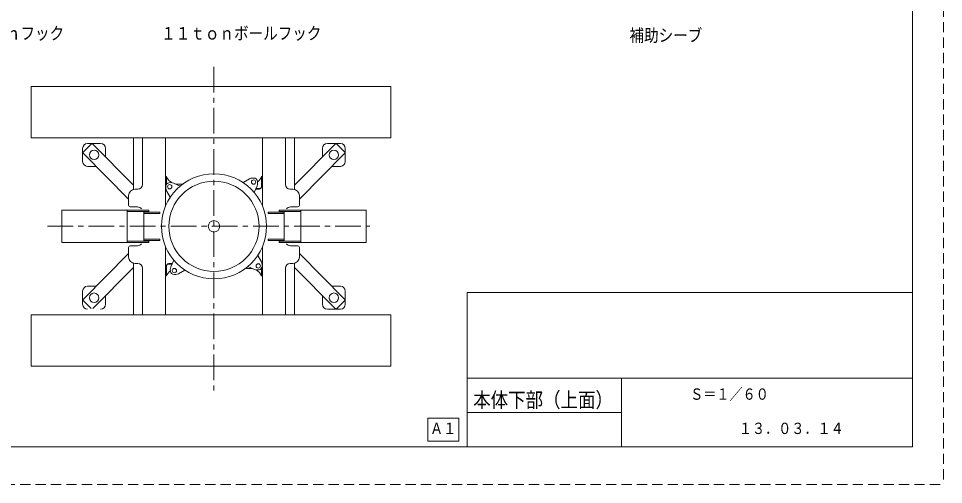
# Model space of a CAD drawing. Units: millimetres on the paper. Extents: x -420 to 629, y -297 to 297.
# Drawn here: x 150.5 to 420.5, y -297 to -161 of the extents above; entities that cross this region are included whole.
import ezdxf
from ezdxf.enums import TextEntityAlignment as Align

# ---------------------------------------------------------------- set-up
doc = ezdxf.new("R2010")
doc.units = ezdxf.units.MM
doc.linetypes.add('USER1', pattern=[4.5, 3, -1.5])
doc.linetypes.add('USER2', pattern=[12, 7.5, -1.5, 1.5, -1.5])
doc.layers.add('0-0_0', color=7, linetype='Continuous', lineweight=18)
doc.layers.add('0-1_1', color=7, linetype='Continuous', lineweight=18)
doc.styles.add('ＭＳ ゴシック', font='')
doc.styles.get('ＭＳ ゴシック').set_extended_font_data('MS Gothic')

msp = doc.modelspace()

# ---------------------------------------------------------------- linework, layer by layer
at = {"layer": '0-0_0', "linetype": 'USER2'}
for p, q in [((207.582, -175.086), (207.582, -269.908)), ((158.972, -221.632), (253.041, -221.632))]:
    msp.add_line(p, q, dxfattribs=at)
at = {"layer": '0-0_0'}
for p, q in [((154.207, -180.802), (154.207, -195.795)), ((259.216, -180.802), (154.207, -180.802)), ((259.216, -180.802), (259.216, -195.795)), ((259.216, -195.795), (154.207, -195.795)), ((184.066, -195.795), (184.066, -210.858)), ((186.749, -195.795), (186.749, -209.382)), ((193.416, -195.795), (193.416, -215.744)), ((193.416, -195.795), (193.416, -215.744)), ((221.749, -195.795), (221.749, -215.744)), ((228.416, -195.795), (228.416, -209.382)), ((231.099, -195.795), (231.099, -210.858)), ((169.249, -202.712), (169.249, -198.879)), ((169.463, -199.9), (171.71, -197.669)), ((174.499, -197.462), (170.666, -197.462)), ((172.181, -197.671), (184.066, -209.641)), ((175.916, -198.879), (175.916, -201.432)), ((242.984, -197.671), (231.099, -209.641)), ((239.249, -198.879), (239.249, -201.432)), ((240.666, -197.462), (244.499, -197.462)), ((245.702, -199.9), (243.455, -197.669)), ((245.916, -202.712), (245.916, -198.879)), ((182.666, -213.672), (169.461, -200.372)), ((232.499, -213.672), (245.704, -200.372)), ((170.666, -204.129), (173.191, -204.129)), ((244.499, -204.129), (241.974, -204.129)), ((217.941, -207.789), (216.107, -208.877)), ((218.722, -207.567), (219.235, -207.558)), ((193.517, -210.493), (193.508, -209.98)), ((194.445, -208.934), (194.956, -208.886)), ((197.699, -209.898), (195.756, -209.019)), ((219.316, -211.749), (220.195, -209.806)), ((220.281, -208.495), (220.329, -209.005)), ((182.666, -215.466), (182.666, -212.666)), ((185.332, -210.799), (184.532, -210.799)), ((193.739, -211.274), (194.827, -213.107)), ((229.832, -210.799), (230.632, -210.799)), ((232.499, -215.466), (232.499, -212.666)), ((185.249, -215.966), (183.166, -215.966)), ((229.916, -215.966), (231.999, -215.966)), ((188.545, -216.932), (163.149, -216.932)), ((163.149, -221.632), (163.149, -216.932)), ((182.282, -216.932), (182.282, -221.632)), ((188.545, -217.299), (182.282, -217.299)), ((187.082, -217.299), (187.082, -221.632)), ((191.816, -217.466), (187.082, -217.466)), ((188.545, -216.932), (188.545, -217.299)), ((223.349, -217.466), (228.082, -217.466)), ((223.349, -217.466), (223.349, -217.882)), ((223.349, -217.882), (228.082, -217.882)), ((226.62, -216.932), (226.62, -217.299)), ((226.62, -216.932), (252.016, -216.932)), ((226.62, -217.299), (232.882, -217.299)), ((228.082, -217.299), (228.082, -221.632)), ((232.882, -216.932), (232.882, -221.632)), ((252.016, -221.632), (252.016, -216.932)), ((163.149, -221.632), (163.149, -226.332)), ((182.282, -226.332), (182.282, -221.632)), ((187.082, -225.966), (187.082, -221.632)), ((228.082, -225.966), (228.082, -221.632)), ((232.882, -226.332), (232.882, -221.632)), ((252.016, -221.632), (252.016, -226.332)), ((188.545, -226.332), (163.149, -226.332)), ((188.545, -225.966), (182.282, -225.966)), ((191.816, -225.382), (187.082, -225.382)), ((191.816, -225.799), (187.082, -225.799)), ((188.545, -226.332), (188.545, -225.966)), ((191.816, -225.799), (191.816, -225.382)), ((223.349, -225.382), (228.082, -225.382)), ((223.349, -225.799), (223.349, -225.382)), ((223.349, -225.799), (228.082, -225.799)), ((226.62, -225.966), (232.882, -225.966)), ((226.62, -226.332), (226.62, -225.966)), ((226.62, -226.332), (252.016, -226.332)), ((182.666, -227.799), (182.666, -230.599)), ((185.249, -227.299), (183.166, -227.299)), ((193.416, -227.521), (193.416, -247.469)), ((193.416, -227.521), (193.416, -247.469)), ((221.749, -227.521), (221.749, -247.469)), ((229.916, -227.299), (231.999, -227.299)), ((232.499, -227.799), (232.499, -230.599)), ((182.666, -229.593), (169.461, -242.893)), ((195.849, -231.516), (194.97, -233.458)), ((221.426, -231.991), (220.338, -230.157)), ((232.499, -229.593), (245.704, -242.893)), ((172.181, -245.594), (184.066, -233.624)), ((184.066, -247.469), (184.066, -232.406)), ((185.332, -232.466), (184.532, -232.466)), ((186.749, -247.469), (186.749, -233.882)), ((194.884, -234.77), (194.836, -234.259)), ((197.224, -235.476), (199.058, -234.387)), ((217.466, -233.366), (219.409, -234.245)), ((220.72, -234.331), (220.209, -234.379)), ((221.648, -232.772), (221.656, -233.284)), ((228.416, -247.469), (228.416, -233.882)), ((229.832, -232.466), (230.632, -232.466)), ((231.099, -247.469), (231.099, -232.406)), ((242.984, -245.594), (231.099, -233.624)), ((196.443, -235.697), (195.93, -235.706)), ((170.666, -239.136), (173.191, -239.136)), ((244.499, -239.136), (241.974, -239.136)), ((169.249, -240.553), (169.249, -244.386)), ((175.916, -244.386), (175.916, -241.832)), ((239.249, -244.386), (239.249, -241.832)), ((245.916, -240.553), (245.916, -244.386)), ((169.463, -243.364), (171.71, -245.595)), ((245.702, -243.364), (243.455, -245.595)), ((154.207, -247.469), (154.207, -262.462)), ((259.216, -247.469), (154.207, -247.469)), ((240.666, -245.803), (244.499, -245.803)), ((259.216, -247.469), (259.216, -262.462)), ((259.216, -262.462), (154.207, -262.462))]:
    msp.add_line(p, q, dxfattribs=at)
at = {"layer": '0-0_0', "color": 3}
for p, q in [((221.416, -207.132), (221.449, -207.132)), ((193.416, -209.382), (193.543, -209.695)), ((193.416, -210.089), (193.467, -210.216)), ((193.512, -210.216), (193.416, -210.216)), ((196.872, -209.299), (198.43, -209.299)), ((221.161, -210.566), (219.852, -210.566)), ((221.349, -210.332), (221.349, -210.343)), ((221.416, -210.216), (221.749, -210.216)), ((221.749, -209.382), (221.419, -210.193)), ((221.749, -210.089), (221.698, -210.216)), ((219.739, -210.816), (220.499, -210.816)), ((193.749, -233.049), (193.416, -233.049)), ((193.416, -233.175), (193.467, -233.049)), ((193.416, -233.882), (193.746, -233.072)), ((193.816, -232.932), (193.816, -232.922)), ((195.313, -232.699), (194.004, -232.699)), ((195.426, -232.449), (194.666, -232.449)), ((217.023, -233.966), (218.293, -233.966)), ((221.652, -233.049), (221.749, -233.049)), ((193.416, -236.132), (193.716, -236.132)), ((221.749, -236.132), (221.449, -236.132))]:
    msp.add_line(p, q, dxfattribs=at)
for points in [[(193.416, -207.132), (193.716, -207.132), (193.716, -209.341)], [(221.749, -207.132), (221.449, -207.132), (221.449, -210.119)], [(193.749, -236.132), (193.716, -236.132), (193.716, -233.146)], [(221.416, -236.132), (221.449, -236.132), (221.449, -233.923)]]:
    msp.add_lwpolyline(points, dxfattribs=at)
at = {"layer": '0-0_0'}
msp.add_lwpolyline([(191.816, -217.466), (191.816, -217.882), (187.082, -217.882)], dxfattribs=at)
for centre, radius in [((172.582, -200.795), 1.375), ((242.582, -200.795), 1.375), ((207.582, -221.632), 15.342), ((194.666, -210.074), 0.633), ((207.582, -221.632), 13.167), ((219.141, -208.716), 0.633), ((207.582, -221.632), 1.667), ((196.024, -234.549), 0.633), ((220.499, -233.191), 0.633), ((172.582, -242.469), 1.375), ((242.582, -242.469), 1.375)]:
    msp.add_circle(centre, radius, dxfattribs=at)
for centre, radius, start, end in [((170.666, -198.879), 1.417, 90, 180), ((171.945, -197.906), 0.333, 44.79462, 134.79462), ((174.499, -198.879), 1.417, 0, 90), ((240.666, -198.879), 1.417, 90, 180), ((243.22, -197.906), 0.333, 45.20538, 135.20538), ((244.499, -198.879), 1.417, 0, 90), ((169.697, -200.137), 0.333, 134.79462, 224.79462), ((245.467, -200.137), 0.333, 315.20538, 45.20538), ((170.666, -202.712), 1.417, 180, 270), ((244.499, -202.712), 1.417, 270, 0), ((218.749, -209.15), 1.583, 90.98583, 120.69511), ((219.252, -208.591), 1.033, 5.3654, 90.98583), ((185.332, -209.382), 1.417, 270, 0), ((194.542, -209.962), 1.033, 95.3654, 180.98583), ((195.1, -210.466), 1.583, 180.98583, 210.69511), ((195.104, -210.462), 1.583, 65.65613, 95.3654), ((218.753, -209.153), 1.583, 335.65613, 5.3654), ((229.832, -209.382), 1.417, 180, 270), ((184.532, -212.666), 1.867, 90, 180), ((230.632, -212.666), 1.867, 0, 90), ((183.166, -215.466), 0.5, 180, 270), ((185.249, -217.466), 1.5, 37.66989, 90), ((229.916, -217.466), 1.5, 90, 142.33011), ((231.999, -215.466), 0.5, 270, 0), ((185.249, -225.799), 1.5, 270, 322.33011), ((229.916, -225.799), 1.5, 217.66989, 270), ((183.166, -227.799), 0.5, 90, 180), ((231.999, -227.799), 0.5, 0, 90), ((184.532, -230.599), 1.867, 180, 270), ((220.065, -232.799), 1.583, 0.98583, 30.69511), ((230.632, -230.599), 1.867, 270, 0), ((185.332, -233.882), 1.417, 0, 90), ((196.412, -234.111), 1.583, 155.65613, 185.3654), ((195.913, -234.673), 1.033, 185.3654, 270.98583), ((220.061, -232.802), 1.583, 245.65613, 275.3654), ((220.623, -233.302), 1.033, 275.3654, 0.98583), ((229.832, -233.882), 1.417, 90, 180), ((196.416, -234.114), 1.583, 270.98583, 300.69511), ((170.666, -240.553), 1.417, 90, 180), ((244.499, -240.553), 1.417, 0, 90), ((169.697, -243.128), 0.333, 135.20538, 225.20538), ((245.467, -243.128), 0.333, 314.79462, 44.79462), ((170.666, -244.386), 1.417, 180, 270), ((174.499, -244.386), 1.417, 270, 0), ((240.666, -244.386), 1.417, 180, 270), ((243.22, -245.359), 0.333, 224.79462, 314.79462), ((244.499, -244.386), 1.417, 270, 0)]:
    msp.add_arc(centre, radius, start, end, dxfattribs=at)
at = {"layer": '0-0_0', "color": 3}
for centre, radius, start, end in [((196.872, -205.966), 3.333, 200.48732, 241.06238), ((218.293, -205.966), 3.333, 306.88519, 339.51268), ((196.872, -205.966), 3.333, 259.095, 270), ((220.499, -209.816), 1, 270, 336.42182), ((220.493, -209.816), 1, 328.89108, 337.84351), ((194.672, -233.449), 1, 148.89108, 157.84351), ((194.666, -233.449), 1, 90, 156.42182), ((196.872, -237.299), 3.333, 126.88483, 159.51268), ((218.293, -237.299), 3.333, 79.09341, 90), ((218.293, -237.299), 3.333, 20.48732, 61.06316)]:
    msp.add_arc(centre, radius, start, end, dxfattribs=at)
at = {"layer": '0-1_1', "linetype": 'USER1'}
for p in [(420.5, 297), (-420.5, -297)]:
    msp.add_line(p, (420.5, -297), dxfattribs=at)
at = {"layer": '0-1_1'}
for p, q in [((411.5, 284), (411.5, -286)), ((281.5, -241), (281.5, -286)), ((281.5, -241), (411.5, -241)), ((281.5, -266), (411.5, -266)), ((326.5, -266), (326.5, -286)), ((270, -284.375), (270, -277.625)), ((270, -277.625), (279, -277.625)), ((279, -284.375), (279, -277.625)), ((281.5, -276), (326.5, -276)), ((-411.5, -286), (411.5, -286)), ((270, -284.375), (279, -284.375))]:
    msp.add_line(p, q, dxfattribs=at)

# ---------------------------------------------------------------- texts
at = {"layer": '0-0_0', "style": 'ＭＳ ゴシック', "width": 0.85}
for s, height, p in [('３５ｔｏｎフック', 3.666, (129.851, -168.225)), ('１１ｔｏｎボールフック', 3.666, (192.184, -168.225)), ('補助シーブ', 3.666, (328.854, -168.824)), ('本体下部（上面）', 4.399, (283.234, -275.824))]:
    msp.add_text(s, height=height, dxfattribs=at).set_placement(p, align=Align.BOTTOM_LEFT)
at = {"layer": '0-1_1', "style": 'ＭＳ ゴシック', "width": 0.85}
for s, p in [('Ｓ＝１／６０', (346.56, -273.25)), ('Ａ１', (270.643, -283.25)), ('１３．０３．１４', (360.78, -283.25))]:
    msp.add_text(s, height=3.299, dxfattribs=at).set_placement(p, align=Align.BOTTOM_LEFT)

doc.saveas('drawing.dxf')
